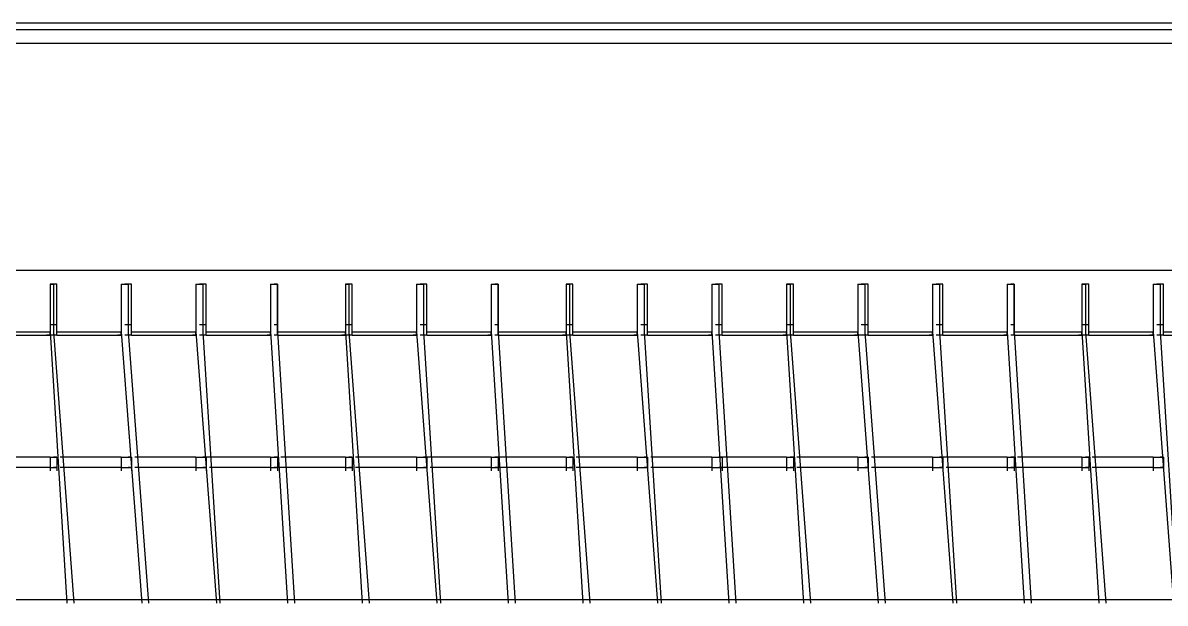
# Model space of a CAD drawing. Header units: inches. Extents: x 13215 to 16529, y 27038 to 34809.
# Drawn here: x 14333.8 to 14736.8, y 30747.8 to 30952.7 of the extents above; entities that cross this region are included whole.
import ezdxf

# ---------------------------------------------------------------- set-up
doc = ezdxf.new("R2010")
doc.units = ezdxf.units.IN
doc.header["$MEASUREMENT"] = 0
doc.layers.add('MAQUINAS', color=181, linetype='Continuous')

msp = doc.modelspace()

# ---------------------------------------------------------------- linework, layer by layer
at = {"layer": 'MAQUINAS'}
for points in [[(13815.12, 30952.66), (14895.51, 30952.66)], [(13815.12, 30950.26), (14943.42, 30950.26)], [(13815.12, 30945.47), (14943.42, 30945.47)], [(14943.42, 30865.22), (13901.36, 30865.22)], [(14343.34, 30860.43), (14344.53, 30860.43)], [(14343.34, 30860.43), (14343.34, 30842.47)], [(14345.73, 30860.43), (14343.34, 30860.43)], [(14344.53, 30860.43), (14344.53, 30842.47)], [(14345.73, 30843.66), (14345.73, 30860.43)], [(14368.49, 30860.43), (14370.89, 30860.43)], [(14368.49, 30860.43), (14368.49, 30842.47)], [(14372.08, 30860.43), (14369.69, 30860.43)], [(14370.89, 30860.43), (14370.89, 30842.47)], [(14372.08, 30843.66), (14372.08, 30860.43)], [(14394.84, 30860.43), (14397.24, 30860.43)], [(14394.84, 30860.43), (14394.84, 30842.47)], [(14398.43, 30860.43), (14396.04, 30860.43)], [(14397.24, 30860.43), (14397.24, 30842.47)], [(14398.43, 30843.66), (14398.43, 30860.43)], [(14421.19, 30860.43), (14423.59, 30860.43)], [(14421.19, 30860.43), (14421.19, 30842.47)], [(14423.59, 30860.43), (14422.39, 30860.43)], [(14423.59, 30860.43), (14423.59, 30842.47)], [(14423.59, 30843.66), (14423.59, 30860.43)], [(14447.54, 30860.43), (14448.74, 30860.43)], [(14447.54, 30860.43), (14447.54, 30842.47)], [(14449.94, 30860.43), (14447.54, 30860.43)], [(14448.74, 30860.43), (14448.74, 30842.47)], [(14449.94, 30843.66), (14449.94, 30860.43)], [(14472.7, 30860.43), (14475.09, 30860.43)], [(14472.7, 30860.43), (14472.7, 30842.47)], [(14476.29, 30860.43), (14473.89, 30860.43)], [(14475.09, 30860.43), (14475.09, 30842.47)], [(14476.29, 30843.66), (14476.29, 30860.43)], [(14499.05, 30860.43), (14501.44, 30860.43)], [(14499.05, 30860.43), (14499.05, 30842.47)], [(14501.44, 30860.43), (14500.24, 30860.43)], [(14501.44, 30860.43), (14501.44, 30842.47)], [(14501.44, 30843.66), (14501.44, 30860.43)], [(14525.4, 30860.43), (14526.59, 30860.43)], [(14525.4, 30860.43), (14525.4, 30842.47)], [(14527.79, 30860.43), (14525.4, 30860.43)], [(14526.59, 30860.43), (14526.59, 30842.47)], [(14527.79, 30843.66), (14527.79, 30860.43)], [(14550.55, 30860.43), (14552.95, 30860.43)], [(14550.55, 30860.43), (14550.55, 30842.47)], [(14554.14, 30860.43), (14551.75, 30860.43)], [(14552.95, 30860.43), (14552.95, 30842.47)], [(14554.14, 30843.66), (14554.14, 30860.43)], [(14576.9, 30860.43), (14579.3, 30860.43)], [(14576.9, 30860.43), (14576.9, 30842.47)], [(14580.49, 30860.43), (14578.1, 30860.43)], [(14579.3, 30860.43), (14579.3, 30842.47)], [(14580.49, 30843.66), (14580.49, 30860.43)], [(14603.25, 30860.43), (14604.45, 30860.43)], [(14603.25, 30860.43), (14603.25, 30842.47)], [(14605.65, 30860.43), (14603.25, 30860.43)], [(14604.45, 30860.43), (14604.45, 30842.47)], [(14605.65, 30843.66), (14605.65, 30860.43)], [(14628.4, 30860.43), (14630.8, 30860.43)], [(14628.4, 30860.43), (14628.4, 30842.47)], [(14632, 30860.43), (14629.6, 30860.43)], [(14630.8, 30860.43), (14630.8, 30842.47)], [(14632, 30843.66), (14632, 30860.43)], [(14654.76, 30860.43), (14657.15, 30860.43)], [(14654.76, 30860.43), (14654.76, 30842.47)], [(14658.35, 30860.43), (14655.95, 30860.43)], [(14657.15, 30860.43), (14657.15, 30842.47)], [(14658.35, 30843.66), (14658.35, 30860.43)], [(14681.11, 30860.43), (14683.5, 30860.43)], [(14681.11, 30860.43), (14681.11, 30842.47)], [(14683.5, 30860.43), (14682.3, 30860.43)], [(14683.5, 30860.43), (14683.5, 30842.47)], [(14683.5, 30843.66), (14683.5, 30860.43)], [(14707.46, 30860.43), (14708.65, 30860.43)], [(14707.46, 30860.43), (14707.46, 30842.47)], [(14709.85, 30860.43), (14707.46, 30860.43)], [(14708.65, 30860.43), (14708.65, 30842.47)], [(14709.85, 30843.66), (14709.85, 30860.43)], [(14732.61, 30860.43), (14735.01, 30860.43)], [(14732.61, 30860.43), (14732.61, 30842.47)], [(14736.2, 30860.43), (14733.81, 30860.43)], [(14735.01, 30860.43), (14735.01, 30842.47)], [(14736.2, 30843.66), (14736.2, 30860.43)], [(14345.73, 30846.06), (14343.34, 30846.06)], [(14372.08, 30846.06), (14369.69, 30846.06)], [(14398.43, 30846.06), (14396.04, 30846.06)], [(14423.59, 30846.06), (14422.39, 30846.06)], [(14449.94, 30846.06), (14447.54, 30846.06)], [(14476.29, 30846.06), (14473.89, 30846.06)], [(14501.44, 30846.06), (14500.24, 30846.06)], [(14527.79, 30846.06), (14525.4, 30846.06)], [(14554.14, 30846.06), (14551.75, 30846.06)], [(14580.49, 30846.06), (14578.1, 30846.06)], [(14605.65, 30846.06), (14603.25, 30846.06)], [(14632, 30846.06), (14629.6, 30846.06)], [(14658.35, 30846.06), (14655.95, 30846.06)], [(14683.5, 30846.06), (14682.3, 30846.06)], [(14709.85, 30846.06), (14707.46, 30846.06)], [(14736.2, 30846.06), (14733.81, 30846.06)], [(14320.58, 30843.66), (14343.34, 30843.66)], [(14320.58, 30842.47), (14343.34, 30842.47)], [(14343.34, 30842.47), (14342.14, 30842.47)], [(14343.34, 30843.66), (14349.33, 30747.84)], [(14343.34, 30842.47), (14343.34, 30843.66)], [(14345.73, 30842.47), (14343.34, 30842.47)], [(14344.53, 30843.66), (14351.72, 30747.84)], [(14345.73, 30842.47), (14345.73, 30843.66)], [(14345.73, 30843.66), (14368.49, 30843.66)], [(14345.73, 30842.47), (14368.49, 30842.47)], [(14368.49, 30842.47), (14367.29, 30842.47)], [(14368.49, 30843.66), (14375.68, 30747.84)], [(14368.49, 30842.47), (14368.49, 30843.66)], [(14372.08, 30842.47), (14369.69, 30842.47)], [(14370.89, 30843.66), (14378.07, 30747.84)], [(14372.08, 30842.47), (14372.08, 30843.66)], [(14372.08, 30843.66), (14394.84, 30843.66)], [(14372.08, 30842.47), (14394.84, 30842.47)], [(14394.84, 30842.47), (14393.64, 30842.47)], [(14394.84, 30843.66), (14402.03, 30747.84)], [(14394.84, 30842.47), (14394.84, 30843.66)], [(14398.43, 30842.47), (14396.04, 30842.47)], [(14397.24, 30843.66), (14403.22, 30747.84)], [(14398.43, 30842.47), (14398.43, 30843.66)], [(14398.43, 30843.66), (14421.19, 30843.66)], [(14398.43, 30842.47), (14421.19, 30842.47)], [(14421.19, 30842.47), (14419.99, 30842.47)], [(14421.19, 30843.66), (14427.18, 30747.84)], [(14421.19, 30842.47), (14421.19, 30843.66)], [(14423.59, 30842.47), (14422.39, 30842.47)], [(14423.59, 30843.66), (14429.58, 30747.84)], [(14423.59, 30842.47), (14423.59, 30843.66)], [(14423.59, 30843.66), (14447.54, 30843.66)], [(14423.59, 30842.47), (14447.54, 30842.47)], [(14447.54, 30842.47), (14446.34, 30842.47)], [(14447.54, 30843.66), (14453.53, 30747.84)], [(14447.54, 30842.47), (14447.54, 30843.66)], [(14449.94, 30842.47), (14447.54, 30842.47)], [(14448.74, 30843.66), (14455.93, 30747.84)], [(14449.94, 30842.47), (14449.94, 30843.66)], [(14449.94, 30843.66), (14472.7, 30843.66)], [(14449.94, 30842.47), (14472.7, 30842.47)], [(14472.7, 30842.47), (14471.5, 30842.47)], [(14472.7, 30843.66), (14479.88, 30747.84)], [(14472.7, 30842.47), (14472.7, 30843.66)], [(14476.29, 30842.47), (14473.89, 30842.47)], [(14475.09, 30843.66), (14481.08, 30747.84)], [(14476.29, 30842.47), (14476.29, 30843.66)], [(14476.29, 30843.66), (14499.05, 30843.66)], [(14476.29, 30842.47), (14499.05, 30842.47)], [(14499.05, 30842.47), (14497.85, 30842.47)], [(14499.05, 30843.66), (14505.03, 30747.84)], [(14499.05, 30842.47), (14499.05, 30843.66)], [(14501.44, 30842.47), (14500.24, 30842.47)], [(14501.44, 30843.66), (14507.43, 30747.84)], [(14501.44, 30842.47), (14501.44, 30843.66)], [(14501.44, 30843.66), (14525.4, 30843.66)], [(14501.44, 30842.47), (14525.4, 30842.47)], [(14525.4, 30842.47), (14524.2, 30842.47)], [(14525.4, 30843.66), (14531.39, 30747.84)], [(14525.4, 30842.47), (14525.4, 30843.66)], [(14527.79, 30842.47), (14525.4, 30842.47)], [(14526.59, 30843.66), (14533.78, 30747.84)], [(14527.79, 30842.47), (14527.79, 30843.66)], [(14527.79, 30843.66), (14550.55, 30843.66)], [(14527.79, 30842.47), (14550.55, 30842.47)], [(14550.55, 30842.47), (14549.35, 30842.47)], [(14550.55, 30843.66), (14557.74, 30747.84)], [(14550.55, 30842.47), (14550.55, 30843.66)], [(14554.14, 30842.47), (14551.75, 30842.47)], [(14552.95, 30843.66), (14558.93, 30747.84)], [(14554.14, 30842.47), (14554.14, 30843.66)], [(14554.14, 30843.66), (14576.9, 30843.66)], [(14554.14, 30842.47), (14576.9, 30842.47)], [(14576.9, 30842.47), (14575.7, 30842.47)], [(14576.9, 30843.66), (14582.89, 30747.84)], [(14576.9, 30842.47), (14576.9, 30843.66)], [(14580.49, 30842.47), (14578.1, 30842.47)], [(14579.3, 30843.66), (14585.28, 30747.84)], [(14580.49, 30842.47), (14580.49, 30843.66)], [(14580.49, 30843.66), (14603.25, 30843.66)], [(14580.49, 30842.47), (14603.25, 30842.47)], [(14603.25, 30842.47), (14602.05, 30842.47)], [(14603.25, 30843.66), (14609.24, 30747.84)], [(14603.25, 30842.47), (14603.25, 30843.66)], [(14605.65, 30842.47), (14603.25, 30842.47)], [(14604.45, 30843.66), (14611.64, 30747.84)], [(14605.65, 30842.47), (14605.65, 30843.66)], [(14605.65, 30843.66), (14628.4, 30843.66)], [(14605.65, 30842.47), (14628.4, 30842.47)], [(14629.6, 30842.47), (14627.21, 30842.47)], [(14628.4, 30843.66), (14635.59, 30747.84)], [(14628.4, 30842.47), (14628.4, 30843.66)], [(14632, 30842.47), (14629.6, 30842.47)], [(14630.8, 30843.66), (14637.99, 30747.84)], [(14632, 30842.47), (14632, 30843.66)], [(14632, 30843.66), (14654.76, 30843.66)], [(14632, 30842.47), (14654.76, 30842.47)], [(14654.76, 30842.47), (14653.56, 30842.47)], [(14654.76, 30843.66), (14661.94, 30747.84)], [(14654.76, 30842.47), (14654.76, 30843.66)], [(14658.35, 30842.47), (14655.95, 30842.47)], [(14657.15, 30843.66), (14663.14, 30747.84)], [(14658.35, 30842.47), (14658.35, 30843.66)], [(14658.35, 30843.66), (14681.11, 30843.66)], [(14658.35, 30842.47), (14681.11, 30842.47)], [(14681.11, 30842.47), (14679.91, 30842.47)], [(14681.11, 30843.66), (14687.09, 30747.84)], [(14681.11, 30842.47), (14681.11, 30843.66)], [(14683.5, 30842.47), (14682.3, 30842.47)], [(14683.5, 30843.66), (14689.49, 30747.84)], [(14683.5, 30842.47), (14683.5, 30843.66)], [(14683.5, 30843.66), (14707.46, 30843.66)], [(14683.5, 30842.47), (14707.46, 30842.47)], [(14707.46, 30842.47), (14706.26, 30842.47)], [(14707.46, 30843.66), (14713.45, 30747.84)], [(14707.46, 30842.47), (14707.46, 30843.66)], [(14709.85, 30842.47), (14707.46, 30842.47)], [(14708.65, 30843.66), (14715.84, 30747.84)], [(14709.85, 30842.47), (14709.85, 30843.66)], [(14709.85, 30843.66), (14732.61, 30843.66)], [(14709.85, 30842.47), (14732.61, 30842.47)], [(14732.61, 30842.47), (14731.41, 30842.47)], [(14732.61, 30843.66), (14739.8, 30747.84)], [(14732.61, 30842.47), (14732.61, 30843.66)], [(14736.2, 30842.47), (14733.81, 30842.47)], [(14735.01, 30843.66), (14740.99, 30747.84)], [(14736.2, 30842.47), (14736.2, 30843.66)], [(14736.2, 30843.66), (14758.96, 30843.66)], [(14736.2, 30842.47), (14758.96, 30842.47)], [(14343.34, 30799.35), (14320.58, 30799.35)], [(14343.34, 30799.35), (14345.73, 30799.35)], [(14343.34, 30799.35), (14343.34, 30794.55)], [(14345.73, 30799.35), (14344.53, 30799.35)], [(14345.73, 30799.35), (14345.73, 30794.55)], [(14368.49, 30799.35), (14346.93, 30799.35)], [(14368.49, 30799.35), (14372.08, 30799.35)], [(14368.49, 30799.35), (14368.49, 30794.55)], [(14372.08, 30799.35), (14370.89, 30799.35)], [(14372.08, 30799.35), (14372.08, 30794.55)], [(14394.84, 30799.35), (14373.28, 30799.35)], [(14394.84, 30799.35), (14398.43, 30799.35)], [(14394.84, 30799.35), (14394.84, 30794.55)], [(14398.43, 30799.35), (14397.24, 30799.35)], [(14421.19, 30799.35), (14398.43, 30799.35)], [(14398.43, 30799.35), (14398.43, 30794.55)], [(14421.19, 30799.35), (14423.59, 30799.35)], [(14421.19, 30799.35), (14421.19, 30794.55)], [(14423.59, 30799.35), (14422.39, 30799.35)], [(14423.59, 30799.35), (14423.59, 30794.55)], [(14447.54, 30799.35), (14424.78, 30799.35)], [(14447.54, 30799.35), (14449.94, 30799.35)], [(14447.54, 30799.35), (14447.54, 30794.55)], [(14449.94, 30799.35), (14448.74, 30799.35)], [(14449.94, 30799.35), (14449.94, 30794.55)], [(14472.7, 30799.35), (14451.14, 30799.35)], [(14472.7, 30799.35), (14476.29, 30799.35)], [(14472.7, 30799.35), (14472.7, 30794.55)], [(14476.29, 30799.35), (14475.09, 30799.35)], [(14499.05, 30799.35), (14476.29, 30799.35)], [(14476.29, 30799.35), (14476.29, 30794.55)], [(14499.05, 30799.35), (14501.44, 30799.35)], [(14499.05, 30799.35), (14499.05, 30794.55)], [(14502.64, 30799.35), (14500.24, 30799.35)], [(14501.44, 30799.35), (14501.44, 30794.55)], [(14525.4, 30799.35), (14502.64, 30799.35)], [(14525.4, 30799.35), (14527.79, 30799.35)], [(14525.4, 30799.35), (14525.4, 30794.55)], [(14527.79, 30799.35), (14526.59, 30799.35)], [(14527.79, 30799.35), (14527.79, 30794.55)], [(14550.55, 30799.35), (14528.99, 30799.35)], [(14550.55, 30799.35), (14554.14, 30799.35)], [(14550.55, 30799.35), (14550.55, 30794.55)], [(14554.14, 30799.35), (14552.95, 30799.35)], [(14554.14, 30799.35), (14554.14, 30794.55)], [(14576.9, 30799.35), (14555.34, 30799.35)], [(14576.9, 30799.35), (14580.49, 30799.35)], [(14576.9, 30799.35), (14576.9, 30794.55)], [(14580.49, 30799.35), (14579.3, 30799.35)], [(14603.25, 30799.35), (14580.49, 30799.35)], [(14580.49, 30799.35), (14580.49, 30794.55)], [(14603.25, 30799.35), (14605.65, 30799.35)], [(14603.25, 30799.35), (14603.25, 30794.55)], [(14605.65, 30799.35), (14604.45, 30799.35)], [(14605.65, 30799.35), (14605.65, 30794.55)], [(14628.4, 30799.35), (14606.84, 30799.35)], [(14628.4, 30799.35), (14632, 30799.35)], [(14628.4, 30799.35), (14628.4, 30794.55)], [(14632, 30799.35), (14630.8, 30799.35)], [(14632, 30799.35), (14632, 30794.55)], [(14654.76, 30799.35), (14633.2, 30799.35)], [(14654.76, 30799.35), (14658.35, 30799.35)], [(14654.76, 30799.35), (14654.76, 30794.55)], [(14658.35, 30799.35), (14657.15, 30799.35)], [(14681.11, 30799.35), (14658.35, 30799.35)], [(14658.35, 30799.35), (14658.35, 30794.55)], [(14681.11, 30799.35), (14683.5, 30799.35)], [(14681.11, 30799.35), (14681.11, 30794.55)], [(14683.5, 30799.35), (14682.3, 30799.35)], [(14683.5, 30799.35), (14683.5, 30794.55)], [(14707.46, 30799.35), (14684.7, 30799.35)], [(14707.46, 30799.35), (14709.85, 30799.35)], [(14707.46, 30799.35), (14707.46, 30794.55)], [(14709.85, 30799.35), (14708.65, 30799.35)], [(14709.85, 30799.35), (14709.85, 30794.55)], [(14732.61, 30799.35), (14711.05, 30799.35)], [(14732.61, 30799.35), (14736.2, 30799.35)], [(14732.61, 30799.35), (14732.61, 30794.55)], [(14736.2, 30799.35), (14735.01, 30799.35)], [(14736.2, 30799.35), (14736.2, 30794.55)], [(14343.34, 30795.75), (14320.58, 30795.75)], [(14343.34, 30795.75), (14345.73, 30795.75)], [(14345.73, 30795.75), (14344.53, 30795.75)], [(14368.49, 30795.75), (14346.93, 30795.75)], [(14368.49, 30795.75), (14372.08, 30795.75)], [(14372.08, 30795.75), (14370.89, 30795.75)], [(14394.84, 30795.75), (14373.28, 30795.75)], [(14394.84, 30795.75), (14398.43, 30795.75)], [(14398.43, 30795.75), (14397.24, 30795.75)], [(14421.19, 30795.75), (14399.63, 30795.75)], [(14421.19, 30795.75), (14423.59, 30795.75)], [(14424.78, 30795.75), (14422.39, 30795.75)], [(14447.54, 30795.75), (14424.78, 30795.75)], [(14447.54, 30795.75), (14449.94, 30795.75)], [(14449.94, 30795.75), (14448.74, 30795.75)], [(14472.7, 30795.75), (14451.14, 30795.75)], [(14472.7, 30795.75), (14476.29, 30795.75)], [(14476.29, 30795.75), (14475.09, 30795.75)], [(14499.05, 30795.75), (14477.49, 30795.75)], [(14499.05, 30795.75), (14501.44, 30795.75)], [(14502.64, 30795.75), (14500.24, 30795.75)], [(14525.4, 30795.75), (14502.64, 30795.75)], [(14525.4, 30795.75), (14527.79, 30795.75)], [(14527.79, 30795.75), (14526.59, 30795.75)], [(14550.55, 30795.75), (14528.99, 30795.75)], [(14550.55, 30795.75), (14554.14, 30795.75)], [(14554.14, 30795.75), (14552.95, 30795.75)], [(14576.9, 30795.75), (14555.34, 30795.75)], [(14576.9, 30795.75), (14580.49, 30795.75)], [(14580.49, 30795.75), (14579.3, 30795.75)], [(14603.25, 30795.75), (14580.49, 30795.75)], [(14603.25, 30795.75), (14605.65, 30795.75)], [(14605.65, 30795.75), (14604.45, 30795.75)], [(14628.4, 30795.75), (14606.84, 30795.75)], [(14628.4, 30795.75), (14632, 30795.75)], [(14632, 30795.75), (14630.8, 30795.75)], [(14654.76, 30795.75), (14633.2, 30795.75)], [(14654.76, 30795.75), (14658.35, 30795.75)], [(14658.35, 30795.75), (14657.15, 30795.75)], [(14681.11, 30795.75), (14659.55, 30795.75)], [(14681.11, 30795.75), (14683.5, 30795.75)], [(14684.7, 30795.75), (14682.3, 30795.75)], [(14707.46, 30795.75), (14684.7, 30795.75)], [(14707.46, 30795.75), (14709.85, 30795.75)], [(14709.85, 30795.75), (14708.65, 30795.75)], [(14732.61, 30795.75), (14711.05, 30795.75)], [(14732.61, 30795.75), (14736.2, 30795.75)], [(14736.2, 30795.75), (14735.01, 30795.75)], [(15400.96, 30749.04), (14178.05, 30749.04)]]:
    msp.add_lwpolyline(points, dxfattribs=at)

doc.saveas('drawing.dxf')
